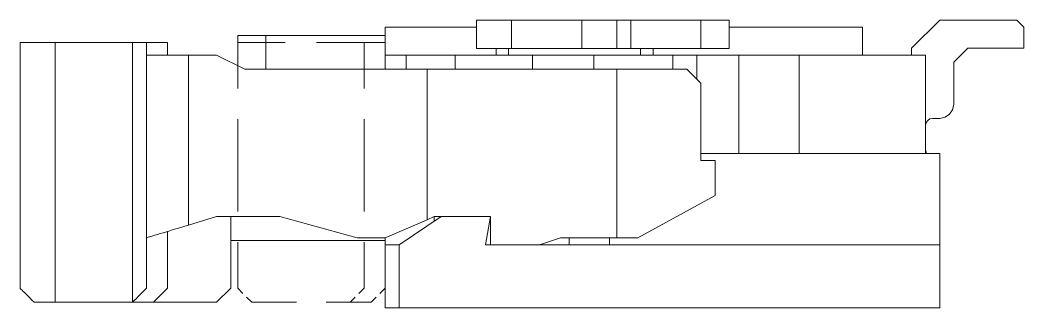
# Model space of a CAD drawing. Extents: x 88 to 882, y -532 to 166.
# Drawn here: x 608.1 to 798.7, y -153.5 to -98.9 of the extents above; entities that cross this region are included whole.
import ezdxf

# ---------------------------------------------------------------- set-up
doc = ezdxf.new("R2010")
doc.units = 0
doc.layers.add('Layer 1', color=7, linetype='BYLAYER', lineweight=5)

msp = doc.modelspace()

# ---------------------------------------------------------------- linework, layer by layer
at = {"layer": 'Layer 1'}
for p, q in [((694.72, -98.85398), (701.387, -98.8537)), ((694.72092, -98.85398), (694.72, -104.267)), ((701.387, -98.8537), (701.387, -104.267)), ((701.387, -98.85398), (714.722, -98.8537)), ((714.72192, -98.85398), (721.388, -98.8537)), ((714.72192, -98.85398), (714.722, -104.267)), ((724.055, -98.85398), (721.388, -98.8537)), ((721.3881, -98.85398), (721.388, -104.267)), ((724.0546, -104.26693), (724.055, -98.8537)), ((724.0548, -98.85398), (737.387, -98.8537)), ((742.721, -98.85398), (737.387, -98.8537)), ((737.3872, -98.8537), (737.387, -104.267)), ((742.721, -104.26672), (742.721, -98.8537)), ((777.3887, -104.1877), (782.71987, -98.8537)), ((782.71999, -98.854), (797.387, -98.8537)), ((797.38708, -98.854), (798.72199, -100.18891)), ((677.3889, -105.52), (677.389, -100.189)), ((694.7204, -100.1886), (677.389, -100.189)), ((768.053, -100.189), (742.721, -100.189)), ((768.0528, -105.52017), (768.053, -100.189)), ((798.7221, -100.1887), (798.722, -104.188)), ((654.721, -101.789), (649.387, -101.789)), ((649.387, -101.789), (649.387, -107.521)), ((677.3894, -101.78909), (654.721, -101.789)), ((654.721, -108.18697), (654.721, -101.789)), ((608.0558, -103.121), (608.056, -149.789)), ((614.722, -103.1206), (608.056, -103.121)), ((614.7219, -152.453), (614.722, -103.121)), ((629.3892, -103.1208), (614.722, -103.121)), ((632.0557, -103.12116), (629.389, -103.121)), ((629.389, -103.121), (629.389, -152.453)), ((632.05591, -103.12111), (636.055, -103.121)), ((632.056, -149.7894), (632.056, -103.121)), ((636.05508, -103.1206), (636.055, -105.52)), ((649.3868, -103.120776), (658.387, -103.121)), ((649.3874, -103.12118), (649.387, -111.87)), ((664.38704, -103.121), (673.387, -103.121)), ((673.38709, -103.120596), (673.387, -111.87)), ((673.387, -103.121), (677.389, -103.121)), ((694.7201, -104.2664), (701.387, -104.267)), ((698.4541, -104.26711), (698.454, -105.52)), ((700.853, -105.52), (700.853, -104.267)), ((701.3869, -104.26672), (714.722, -104.267)), ((714.722, -104.267), (721.388, -104.267)), ((721.3877, -104.26693), (724.055, -104.267)), ((724.05508, -104.26672), (737.387, -104.267)), ((725.9203, -104.26672), (725.92, -105.52)), ((728.322, -105.52017), (728.322, -104.267)), ((737.3872, -104.26672), (742.721, -104.267)), ((777.3887, -105.51978), (777.389, -104.188)), ((788.054311, -104.188), (785.387311, -106.855)), ((798.722311, -104.188), (788.054, -104.188)), ((640.0543, -105.51989), (632.056, -105.52)), ((645.3879, -105.51989), (640.054, -105.52)), ((640.0542, -137.7892), (640.054, -105.52)), ((650.722, -108.187), (645.388, -105.52)), ((677.3893, -105.52), (677.389, -108.187)), ((681.38809, -105.52), (677.389, -105.52)), ((681.3883, -108.1868), (681.388, -105.52)), ((690.72108, -105.52), (681.388, -105.52)), ((690.7209, -108.187), (690.721, -105.52)), ((705.3881, -105.52), (690.721, -105.52)), ((705.3881, -105.5198), (705.388, -108.187)), ((717.022, -105.52), (705.388, -105.52)), ((717.0212, -105.52), (717.022, -108.187)), ((732.0526, -105.52), (717.022, -105.52)), ((732.0524, -105.52), (732.053, -108.187)), ((736.588, -105.51969), (732.053, -105.52)), ((744.586, -105.5198), (736.588, -105.52)), ((736.58831, -105.52), (736.588, -110.055)), ((744.586, -105.5198), (744.586, -124.186)), ((756.053, -105.5198), (744.586, -105.52)), ((756.0529, -105.52), (756.053, -124.186)), ((780.053, -105.5198), (756.053, -105.52)), ((780.0528, -105.52), (780.053, -124.186)), ((685.38777, -108.1868), (650.722, -108.187)), ((721.388, -108.1865), (685.387, -108.187)), ((685.387, -108.187), (685.387, -136.759)), ((721.388, -108.1868), (721.388, -140.188)), ((734.72008, -108.1868), (721.388, -108.187)), ((734.72, -108.187), (737.387, -110.854)), ((785.38717, -106.855), (785.387, -114.853)), ((737.387, -125.521), (737.387, -110.854)), ((785.17745, -115.891225), (784.60595, -116.73895)), ((785.387, -114.853), (785.17745, -115.891225)), ((649.387, -117.70353), (649.387, -135.204)), ((673.387, -117.70353), (673.387, -135.204)), ((780.157995, -118.335668), (780.44423, -117.91132)), ((780.44423, -117.91132), (780.868578, -117.625085)), ((780.868578, -117.625085), (781.38791, -117.52009)), ((782.72, -117.52), (781.388, -117.52)), ((783.758225, -117.31045), (782.72, -117.52)), ((784.60595, -116.73895), (783.758225, -117.31045)), ((780.053, -118.855), (780.157995, -118.335668)), ((780.234, -124.186), (780.053378, -123.522778)), ((737.387, -124.1862), (744.586, -124.186)), ((740.054, -125.521), (737.387, -125.521)), ((740.0537, -132.18721), (740.054, -125.521)), ((744.5863, -124.186), (756.053, -124.186)), ((756.0528, -124.186), (780.053, -124.186)), ((782.72, -124.1859), (780.053, -124.186)), ((782.72, -124.186), (782.72, -141.52)), ((725.3866, -140.1882), (740.0537, -132.18721)), ((640.0539, -137.78911), (645.3879, -136.18609)), ((645.388, -136.1862), (657.388, -136.186)), ((648.0551, -149.7892), (648.055, -136.186)), ((657.3885, -136.18609), (672.0556, -140.188)), ((677.3896, -140.188), (685.38777, -136.759)), ((680.053301, -141.52), (688.054291, -136.186)), ((685.387, -136.759), (686.72191, -136.186089)), ((686.72191, -136.186089), (688.054, -136.186)), ((686.7225, -137.07791), (686.722, -136.186)), ((688.0546, -136.186), (697.387, -136.186)), ((697.3874, -136.186), (696.447601, -141.52)), ((697.38708, -136.186), (697.387, -141.52)), ((635.233494, -139.234291), (635.843094, -139.050847)), ((635.843094, -139.050847), (636.489382, -138.858936)), ((636.0554, -138.98868), (636.055, -149.789)), ((636.489382, -138.858936), (637.163893, -138.655736)), ((637.163893, -138.655736), (637.863804, -138.44407)), ((637.863804, -138.44407), (638.58347, -138.229581)), ((638.58347, -138.229581), (639.317247, -138.009448)), ((639.317247, -138.009448), (640.053846, -137.789315)), ((632.055675, -140.1882), (632.086719, -140.176911)), ((632.086719, -140.176911), (632.191141, -140.148689)), ((632.191141, -140.148689), (632.360474, -140.097889)), ((632.360474, -140.097889), (632.594718, -140.027334)), ((632.594718, -140.027334), (632.893873, -139.937023)), ((632.893873, -139.937023), (633.252295, -139.829779)), ((633.252295, -139.829779), (633.669984, -139.702779)), ((633.669984, -139.702779), (634.141295, -139.561668)), ((634.141295, -139.561668), (634.663406, -139.403624)), ((634.663406, -139.403624), (635.233494, -139.234291)), ((648.0551, -140.721), (677.386, -140.721)), ((649.387, -141.03753), (649.387, -149.789)), ((672.0551, -140.18791), (677.389, -140.188)), ((673.387, -141.03753), (673.387, -149.789)), ((677.38882, -140.1878), (677.389, -141.52)), ((706.72008, -141.52), (710.71917, -140.18791)), ((710.71917, -140.18791), (721.388, -140.188)), ((712.3196, -141.5202), (712.32, -140.188)), ((720.0327, -141.52), (720.033, -140.188)), ((721.3878, -140.1882), (725.387, -140.188)), ((680.05318, -141.5199), (677.389, -141.52)), ((677.3896, -141.5202), (677.389, -153.52)), ((680.053301, -153.5201), (680.053, -141.52)), ((696.4476, -141.52), (782.72, -141.52)), ((782.72, -153.52), (782.72, -141.52)), ((608.055498, -149.789424), (608.078076, -149.812002)), ((608.078076, -149.812002), (608.148632, -149.882557)), ((608.148632, -149.882557), (608.267165, -150.00109)), ((608.267165, -150.00109), (608.430854, -150.161957)), ((608.430854, -150.161957), (608.636876, -150.370801)), ((608.636876, -150.370801), (608.888054, -150.621979)), ((608.888054, -150.621979), (609.181565, -150.91549)), ((631.011477, -150.830823), (631.273943, -150.568357)), ((631.273943, -150.568357), (631.502543, -150.339757)), ((631.502543, -150.339757), (631.697276, -150.145024)), ((631.697276, -150.145024), (631.849676, -149.989802)), ((631.849676, -149.989802), (631.962565, -149.879735)), ((631.962565, -149.879735), (632.030298, -149.809179)), ((632.030298, -149.809179), (632.055698, -149.789424)), ((636.0554, -149.7893), (633.3884, -152.45348)), ((648.0551, -149.7892), (645.3881, -152.45338)), ((649.387, -149.789), (650.38889, -150.788066)), ((673.387, -149.789), (672.387934, -150.788066)), ((677.389, -149.78882), (676.38711, -150.787886)), ((609.181565, -150.91549), (609.514587, -151.248512)), ((609.514587, -151.248512), (609.881476, -151.615401)), ((609.881476, -151.615401), (610.285053, -152.018978)), ((610.285053, -152.018978), (610.719675, -152.4536)), ((610.72, -152.4534), (614.722, -152.453)), ((629.3891, -152.4534), (614.722, -152.453)), ((629.3887, -152.4536), (629.735833, -152.106467)), ((633.388, -152.45318), (629.389, -152.453)), ((629.735833, -152.106467), (630.077322, -151.764978)), ((630.077322, -151.764978), (630.407522, -151.434778)), ((630.407522, -151.434778), (630.720788, -151.121512)), ((630.720788, -151.121512), (631.011477, -150.830823)), ((645.388, -152.4533), (633.388, -152.453)), ((651.054934, -151.45411), (652.054, -152.453176)), ((652.054, -152.453176), (660.555, -152.453)), ((666.22202, -152.453), (674.722, -152.453)), ((671.72189, -151.45411), (670.72, -152.453176)), ((675.721066, -151.45393), (674.722, -152.452996)), ((677.389, -153.5201), (680.053, -153.52)), ((782.7196, -153.5201), (680.053, -153.52))]:
    msp.add_line(p, q, dxfattribs=at)

doc.saveas('drawing.dxf')
